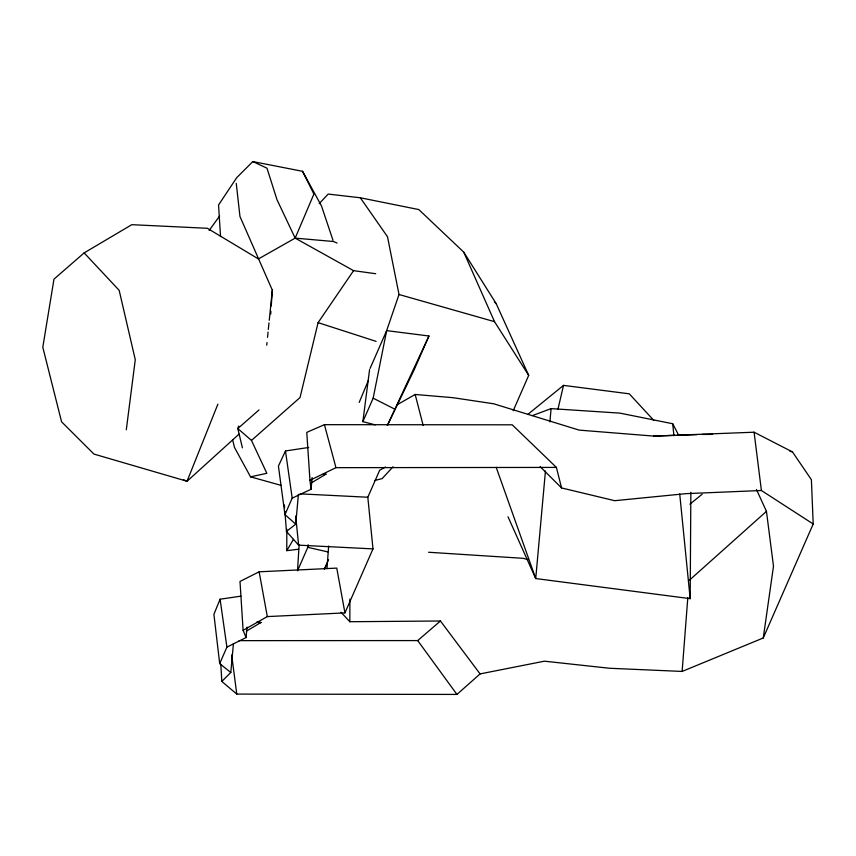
<?xml version="1.0" encoding="UTF-8"?>
<svg xmlns="http://www.w3.org/2000/svg" width="856" height="856" viewBox="0 0 856 856"><rect width="100%" height="100%" fill="white"/><g stroke="black" fill="none" stroke-linecap="round" stroke-linejoin="round"><path stroke-width="1.28" d="M298.648 549.231L286.781 550.665L286.803 529.265M396.81 404.942L415.171 394.466L452.985 397.687L493.666 403.775L579.116 430.108L653.674 436.089L754.083 432.205L792.485 451.936L811.392 479.702L813.2 523.99L763.263 637.977L682.125 671.436L609.493 668.258L544.405 661.185L480.088 673.907L440.433 620.996L349.847 621.723L349.911 599.05M508.004 516.778L535.728 578.549L690.171 598.654L690.856 492.35M299.129 544.855L297.514 570.813L307.807 547.326L308.224 544.737M270.742 313.97L270.913 311.327M271.266 306.031L272.315 290.141L239.969 216.514L236.256 183.366M326.96 568.577L328.661 546.01M682.125 671.436L687.817 597.584M385.425 467.066L379.69 470.233L367.812 497.24L372.991 548.889L298.616 545.154L286.439 531.415L295.748 524.182L298.402 494.351M295.748 524.182L284.962 514.616L292.196 498.128L311.081 489.268L312.119 477.573M480.088 673.907L456.944 694.43L236.77 694.088L221.832 681.44L230.799 672.484L233.431 643.733M545.454 471.014L535.728 578.549L496.191 467.333M549.894 421.89L551.093 408.622L619.905 413.127L672.72 423.741L678.84 435.533M230.799 672.484L219.692 663.614L226.904 647.125L246.079 637.56L247.031 627.095M266.73 345.182L266.997 342.56M267.532 337.317L268.056 332.085M268.324 329.464L268.987 322.905M269.255 320.283L272.315 290.141M126.303 429.755L135.28 359.723L119.166 290.334L84.145 252.895L53.982 279.142L42.8 347.247L61.568 421.794L93.935 454.076L187.047 481.265L239.006 434.163M375.206 424.865L362.869 421.655L369.578 369.599M763.263 637.977L773.492 566.212L766.452 511.353L756.479 489.514M362.869 421.655L373.163 398.168L386.655 330.63L399.014 294.496L387.49 236.727L360.323 197.779L328.169 194.077L319.17 203.685M557.952 409.254L563.515 385.382L629.246 393.814L653.931 420.521M375.698 273.717L353.582 270.656L318.09 322.637L300.039 397.537L251.482 440.433L266.847 473.315L250.53 476.835L234.469 447.399L232.618 439.802M238.696 426.042L237.818 428.567L242.409 447.838M217.895 404.139L187.047 481.265L183.419 479.702M240.9 596.161L220.088 599.211L213.904 614.341L219.692 663.614M359.199 402.406L368.38 380.428M84.145 252.895L131.813 224.679L207.345 228.285L258.416 258.94L295.16 238.129L313.895 194.077L302.564 171.307L252.809 161.57L236.716 177.674L218.548 204.98L220.538 236.545M370.102 368.39L386.655 330.63L428.963 336.001L414.09 369.942L387.468 425.357M324.36 569.165L328.469 559.792M387.34 425.421L428.963 336.001M246.079 637.56L243.104 630.326L267.318 616.588L344.947 612.896L372.991 548.889M513.215 410.72L528.698 375.377L496.234 303.752L463.738 252.135L418.809 209.57L360.323 197.779M308.727 447.474L285.476 450.962L278.414 466.092L284.962 514.616M325.077 567.924L327.409 563.162M286.781 550.665L293.48 539.323M209.153 230.467L219.618 216.022M393.022 466.788L382.161 478.579L374.521 480.569M689.134 580.443L766.452 511.353M259.015 409.938L237.818 428.567L251.482 440.433M527.788 414.443L563.515 385.382M239.113 640.641L417.696 640.577L440.433 620.996M689.893 504.195L702.123 494.254M311.242 482.966L326.008 474.117L323.44 473.678M246.325 631.172L260.994 622.494L257.078 621.809M344.947 612.896L336.761 568.106L259.133 571.808L240.001 581.459L243.104 630.326M311.081 489.268L309.958 480.302L335.969 467.665L556.4 467.419L561.568 487.941L614.715 500.696L685.988 493.655L761.401 490.509L813.2 523.99M556.4 467.419L512.23 424.811L324.413 424.672L306.769 432.376L309.958 480.302M532.518 415.556L551.093 408.622M258.448 623.125L260.994 622.494M323.461 474.684L326.008 474.117M653.674 436.089L674.646 435.383M677.267 435.287L696.934 434.623M702.177 434.441L712.609 434.409M300.082 493.848L367.812 497.24M428.61 552.259L522.952 558.305L528.099 559.599M252.809 161.57L266.986 168.193L276.98 199.662L295.16 238.129L333.412 241.488L337.05 243.029M307.807 547.326L327.795 551.906M789.917 451.262L792.485 451.936M250.53 476.835L281.303 485.448M399.014 294.496L494.522 321.674L528.698 375.377M318.09 322.637L376.105 341.362M373.163 398.168L394.53 409.018M295.16 238.129L353.582 270.656M540.147 466.638L561.568 487.941M494.372 301.836L496.234 303.752M340.955 612.222L349.847 621.723M417.696 640.577L456.944 694.43M302.564 171.307L321.492 205.975L332.995 240.269M463.738 252.135L494.522 321.674M324.413 424.672L335.969 467.665M415.171 394.466L423.185 425.528M259.133 571.808L267.318 616.588M285.476 450.962L292.196 498.128M220.088 599.211L226.904 647.125M231.666 654.979L236.77 694.088M754.083 432.205L761.401 490.509M672.72 423.741L673.907 435.672M679.728 493.976L690.171 598.654M295.695 516.029L298.616 545.154M284.406 504.987L284.609 507.629M284.909 511.599L286.439 531.415M220.794 664.395L221.832 681.44"/></g></svg>
